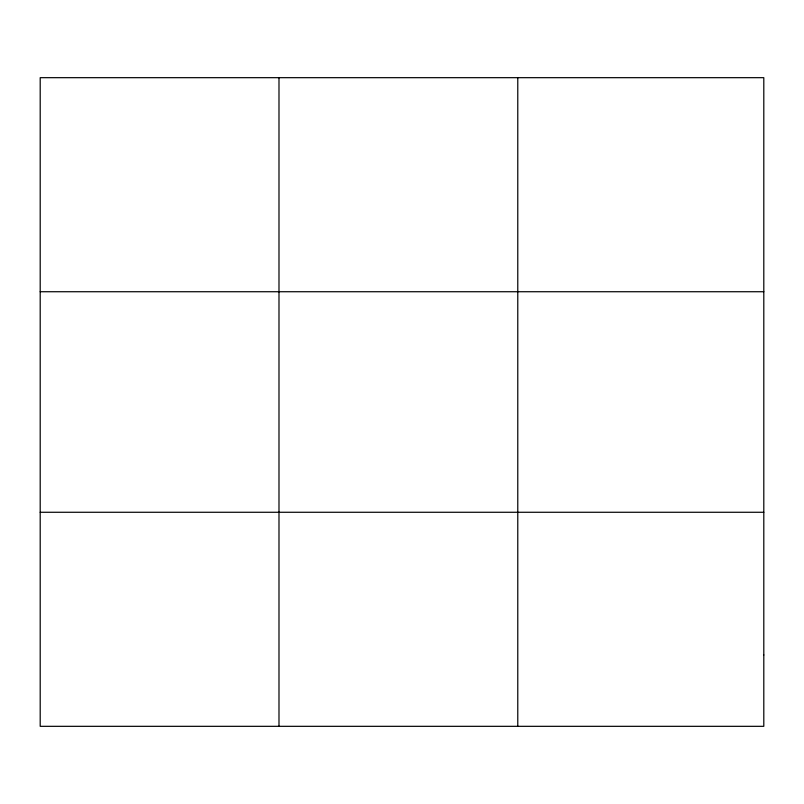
<?xml version="1.0" encoding="UTF-8"?>
<svg xmlns="http://www.w3.org/2000/svg" width="804" height="804" viewBox="0 0 804 804"><rect width="100%" height="100%" fill="white"/><g stroke="black" fill="none" stroke-linecap="round" stroke-linejoin="round"><path stroke-width="1.21" d="M278.988 726.324L278.988 77.676M517.776 726.324L517.776 77.676M40.2 291.731L763.8 291.731M40.2 512.269L763.8 512.269M763.8 654.979L763.8 726.324L40.2 726.324L40.2 77.676L763.8 77.676L763.8 654.979"/></g></svg>
